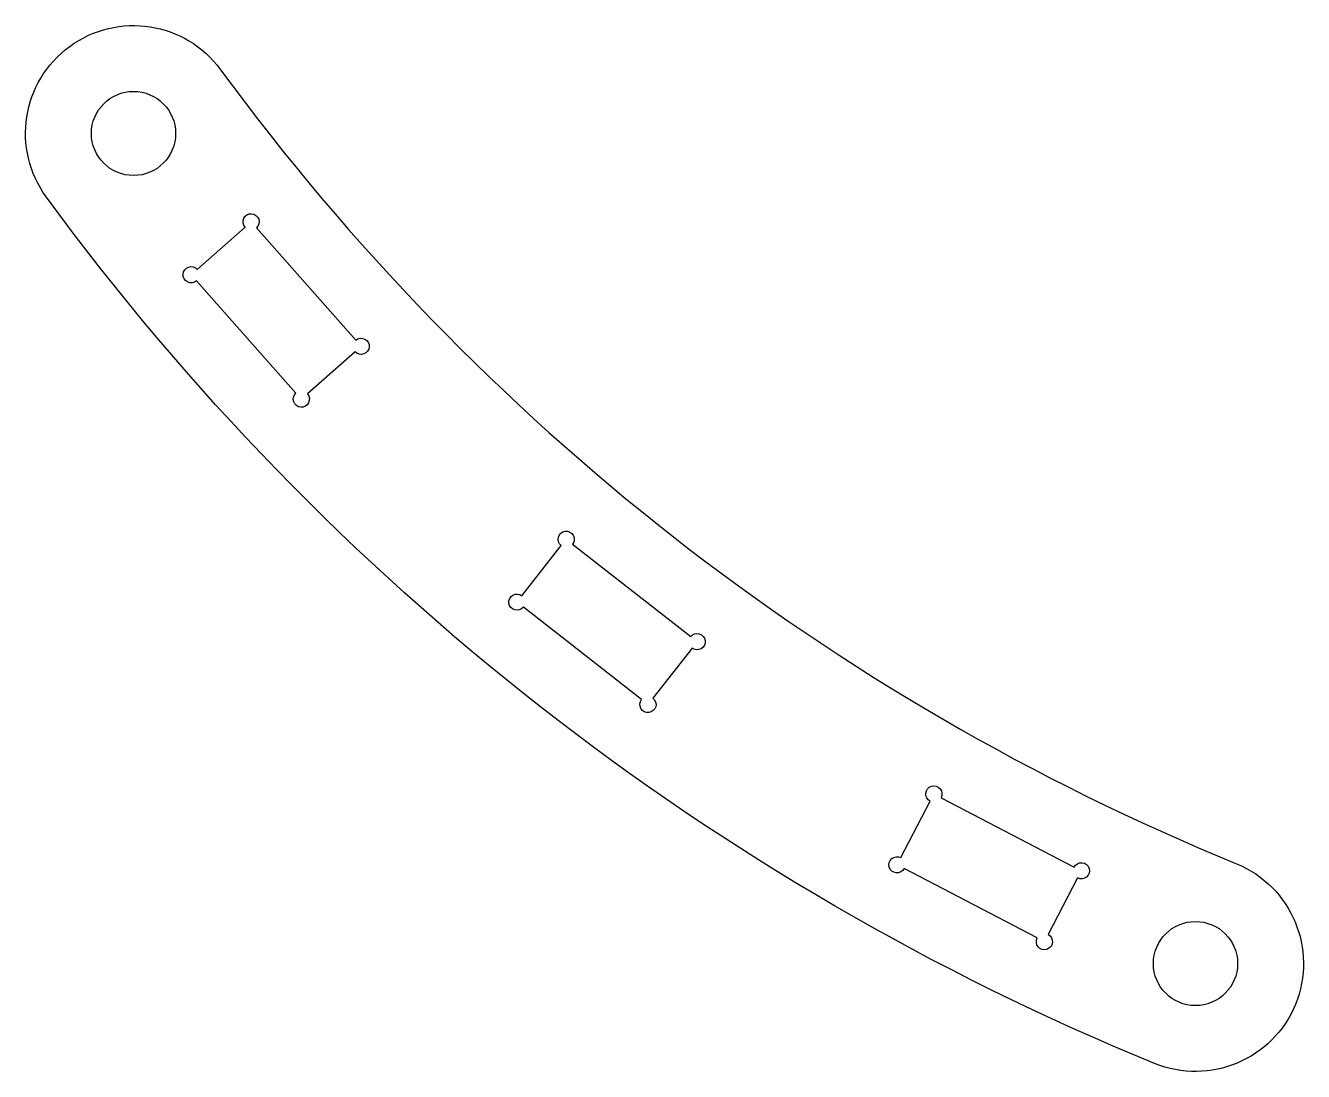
# Model space of a CAD drawing. Header units: millimetres. Extents: x -83.2 to -24, y -119.9 to -71.5.
import ezdxf

# ---------------------------------------------------------------- set-up
doc = ezdxf.new("R2010")
doc.units = ezdxf.units.MM
doc.layers.get('0').update_dxf_attribs({"linetype": 'CONTINUOUS'})

msp = doc.modelspace()

# ---------------------------------------------------------------- linework, layer by layer
for points in [[(-27.104, -110.288, -1), (-30.896, -119.542, -0.138317), (-82.211, -79.409, -1), (-74.144, -73.5, 0.138317)], [(-67.883, -86.037, -2.414214), (-67.916, -86.566), (-70.126, -88.52, -2.414214), (-70.655, -88.487), (-75.258, -83.28, -2.414214), (-75.225, -82.75), (-73.015, -80.797, -2.414214), (-72.486, -80.829)], [(-54.125, -102.619, -2.414214), (-54.651, -102.684), (-60.126, -98.402, -2.414214), (-60.19, -97.876), (-58.373, -95.552, -2.414214), (-57.846, -95.488), (-52.372, -99.769, -2.414214), (-52.307, -100.296)], [(-34.618, -110.445, -2.414214), (-34.458, -110.951), (-35.822, -113.567, -2.414214), (-36.328, -113.726), (-42.491, -110.514, -2.414214), (-42.65, -110.008), (-41.287, -107.392, -2.414214), (-40.781, -107.233)]]:
    msp.add_lwpolyline(points, format="xyb", close=True)
for centre in [(-78.178, -76.454), (-29, -114.915)]:
    msp.add_circle(centre, 1.95)

doc.saveas('drawing.dxf')
